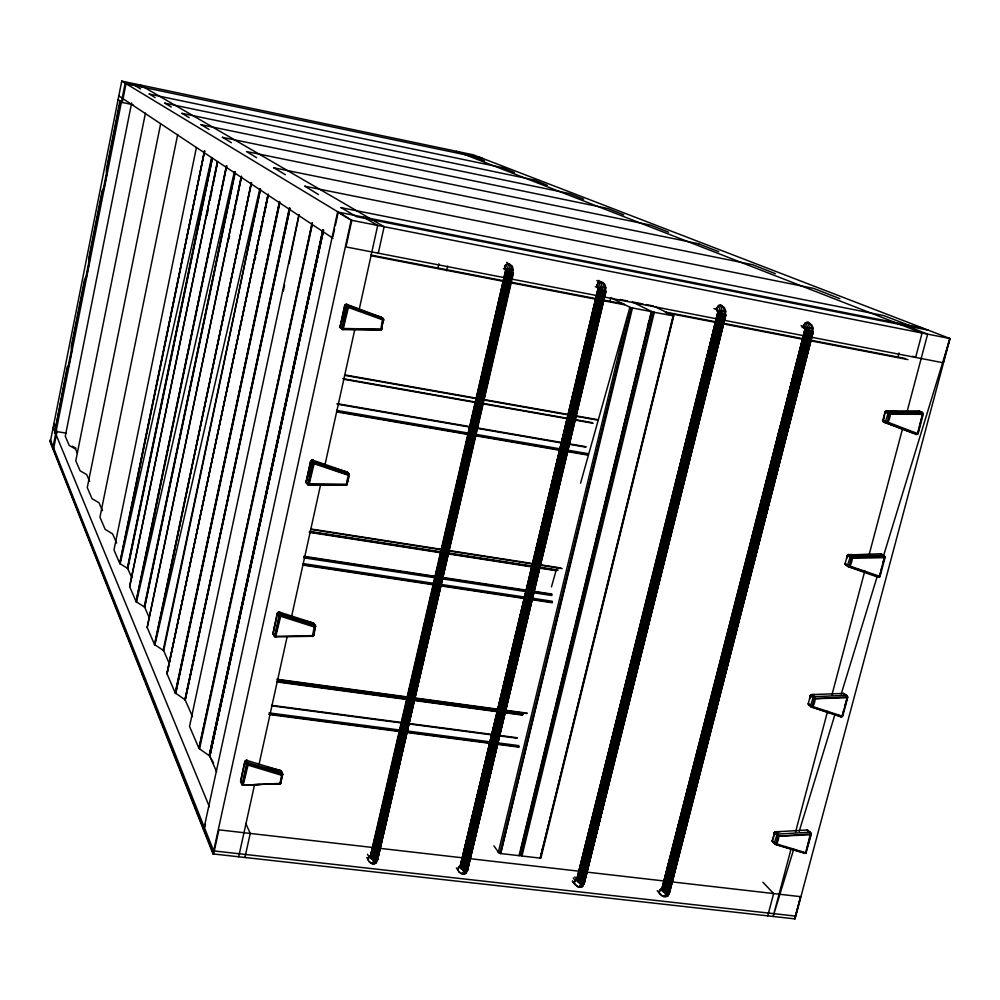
<?xml version="1.0" encoding="UTF-8"?>
<svg xmlns="http://www.w3.org/2000/svg" width="1000" height="1000" viewBox="0 0 1000 1000"><rect width="100%" height="100%" fill="white"/><g stroke="black" fill="none" stroke-linecap="round" stroke-linejoin="round"><path stroke-width="1.5" d="M346.95 305.475L344.725 305.562L340.138 327.225L343.013 329.6L380.062 330.213L381.425 329.562L383.338 318.75L348.338 305.363A1.7 1.625 -52.8 0 0 346.95 305.475L345.575 304.413L346.962 304.288L348.625 306.613L343.013 329.6A1.7 1.625 -50.7 0 1 341.788 328.988L340.138 326.512L344.725 305.562L346.262 304.2L381.262 317.225L383.8 319.525L346.975 306.112M341.788 328.988L346.4 305.963L345.025 304.9M803.688 326.5L804.712 323.35L806.675 325L808.7 330.988L663.512 892.038L661.725 889.725L805.05 329.237L803.7 324.925L805.188 326.112L807.125 330.462L663.512 892.038L666.4 893.662L669.287 893.475L813.188 331.863L812.175 331.188M803.85 324.988L804.312 327.875M456.4 867.987L458.862 871.688L462.388 874.175L465.775 873.425L467.388 870.612L605.913 291.475L605.312 290.887M884.013 419.188L884.963 412.25L886.513 410.975C893.138 412 889.15 419.4 887.7 423.075L886.25 423.25L885.475 421.538L888.475 412.4L921.525 412.15A1.575 1.388 -59.4 0 1 922.55 412.688L923.225 414.35L921.525 412.15L918.812 410.9L886.513 410.975L884.963 412.25L882.85 420.262L883.625 421.962L916.363 434.5L917.575 433.575L922.613 413.462L890.212 413.55L885.3 411.6L897.175 411.512M845.362 564.775L848.375 566.763L878.312 577.288L879.488 576.475L884.525 556.8L852.225 557.438L847.5 555.013L845.113 563.488L845.888 565.138L845.113 563.488L849.388 565.925L880 576.475L885.013 557.65L884.4 555.862L880.788 553.75L847.5 555.013L851.725 554.487M651.938 609.212L584.113 883.825L582.475 886.587L578.938 887.312L575.15 884.825L572.45 881.25M774.65 843.888L772.1 841.075L774.95 831.875L807.25 830.013L811.213 834.362L805.938 853.275L775.812 844.6L774.388 842.688L777.225 834.112L809.6 832.237A1.525 1.3 -46.8 0 1 810.612 832.688L806.413 850.312M844.862 694.45L843.612 693.425L847.312 696.363L843.612 693.425L811.737 694.587L810.225 695.85L808.188 704.175L812.062 707.025L841.888 716.762L847.663 696.637M805.487 853.337L811.162 833.562M662.3 895.638L663.988 896.9L666.287 896.538L667.75 894L811.75 331.775L811.912 327.85L810.487 324.338L807.887 322.175L804.712 323.35M381.9 326.062L381.912 329.087L380.062 330.213M572.487 881.15L577.312 886.587L581.075 886.938L582.475 884.362L724.262 314.725L724.463 310.775L723.188 307.25L720.812 305.113L719.075 305.262L716.712 307.95L716.637 309.738L718.375 311.825M472.95 446.175L377.6 859.638L375.438 860.938L371.413 858.938L370.275 856.612L505.513 271.1C507.05 269.85 502.537 266.8 505.688 264.825L509.087 263.612L512.388 266.375L513.212 269.688L512.625 273.463L375.775 863.263L372.5 864.05L369.175 861.562L366.775 857.6M679.137 469.862L717.925 312.25L716.575 307.887L716.575 309.488M808.462 831.587L807.25 830.013L810.837 833.213M347.488 480.887L347.638 478.038M458.862 871.688L460.725 873.438L464.288 873.763L465.575 871.137L604.188 291.35L604.45 287.325L603.4 283.8L598.6 280.363M597.038 286.137L598.013 282.887L599.55 281.837L602.9 282.5L604.837 284.462L605.812 287.775L605.3 291.512L467.388 870.612L465.575 871.137L461.488 869.137L460.15 866.825L598.375 288.938L597.025 284.513L599.7 290.05L462.762 870.088L601.15 290.55L599.575 284.5L598.013 282.887M369.175 861.562L370.825 863.3L374.225 863.6L375.438 860.938L511.45 273.288L510.9 265.688L506.65 262.325M657.2 890.763L662.387 896.175L667.638 896.2L668.763 893.938L812.763 331.912L813.112 328.25L811.787 324.975L807.887 322.175M383.7 320.175L348.4 307.462L348.488 306.575M314.212 462.863L348.525 474.9C350.462 474.837 347.575 472.425 346.9 471.987L312.15 459.938L310.625 461.287L306.15 481.725L307.688 484.562A1.675 1.587 -39.5 0 0 308.913 485.138L314.125 463.762L314.212 462.863L312.738 462.337M280.775 615.363L315.625 626.213L313.363 623.038L278.85 611.912L277.35 613.25L272.975 633.212L274.425 636.388A1.663 1.538 -33.6 0 0 275.625 636.912L280.675 616.275L280.775 615.363L279.325 614.788M248.125 764.225L282.75 774.075L281.762 772.738L248.1 762.55A1.65 1.5 -30.7 0 0 246.737 762.725L241.938 784.587A1.65 1.5 -30.4 0 0 243.137 785.075L248.038 765.138L248.125 764.225L246.713 763.587M580.475 886.95L582.475 886.587L583.525 884.287L725.312 314.887L725.738 311.188L724.55 307.9L720.812 305.113M773.3 838.95L774.1 832.938L775.6 831.688L780.075 831.675M809.812 698.938L810.225 695.85L811.737 694.587L814.75 694.638M846.8 558.362L847.175 555.662L848.7 554.388C854.862 556.1 851.363 562.95 849.775 566.75L847.862 566.4L847.6 565.112L850.55 556.163L883.363 555.35A1.562 1.363 -54.7 0 1 884.4 555.862M847.175 555.662L852.312 558.288L885.013 557.65L885 556.613M845.888 565.138L845.088 564.175L849.137 566.587L879.587 576.912M847.712 697.45L842.763 716.137L841.888 716.762M913.538 433.137L883.625 421.962L882.825 420.975L887.05 422.925L889.575 413.375M849.137 566.587L851.6 557.25M812.062 707.025L814.475 697.9L810.537 695.225L811.737 694.587C817.438 696.862 814.45 703.275 812.7 707.188L810.837 706.7L810.588 705.45L813.475 696.7L846.062 695.337A1.538 1.325 -50.5 0 1 847.087 695.825M775.825 844.338L778.188 835.413L774.412 832.325L775.6 831.688C780.837 834.425 778.375 840.5 776.438 844.513L774.362 843.337M467.525 869.825L467.388 870.612L466.438 870.2L467.525 869.825L605.913 291.262M166.962 673.637L268.137 194.462L166.962 673.637L175.175 692.887L185.125 699.8L192.537 716.688M241.938 784.587L240.6 781.087L244.862 761.6L246.35 760.275L281.225 770.863L282.725 774.4L280.625 783.662L242.763 785.075L247.387 764.013M276.163 636.962L275.287 636.737L280.012 615.163M270.25 784.125L279.825 784.025L281.975 773.5L280.613 770.5L267.213 767.163M330.938 467.275L346.9 471.987L349.35 475.613L314.125 463.762L314.337 462.062L312.838 460.012L310.625 461.287L306.15 482.425L308.913 485.138L346.012 485.25L347.337 483.738L347.062 484.8L308.6 484.775L313.45 462.663M315.262 628.013L313.837 635.337L312.4 636.512L314.613 624.913L313.363 623.038L302.863 620.188M381.425 329.562L342.738 329.05L347.713 306.375M346.287 484.95L348.525 474.9L346.9 471.987L347.863 473.775L347.512 472.388M380.75 329.875L382.725 318.325M671.875 881.875L800.638 896.663L794.712 918.875L795.45 916.087L213.65 850.9L50.35 439.762L50 441.525L213 853.913L794.987 918.9L950 338.55L473.325 154.825L121.737 81.1L50.362 441.575L144.637 679.725M119.95 100.887L106.425 169.163L106.45 173.438L103.562 187.963L102.2 190.475L88.763 258.275L88.75 262.738L85.887 277.062L84.588 279.3L71.338 346.175L71.287 350.812L68.475 364.95L67.237 366.912L54.575 433.2L67.487 368.05L68.612 366.7L71.9 350.15L71.775 346.375L84.875 280.325L86.062 278.712L89.388 261.925L89.225 258.35L102.5 191.375L103.75 189.488L107.125 172.475L106.925 169.088L120.388 101.175M52.838 447.837L125.162 83.162L143.737 87.062M53.475 449.425L57 431.637L53.837 424.025M133 104.7L122.3 102.475L126.025 83.688L482.512 158.375M206.975 215.613L208.487 207.95M210.012 200.287L212.438 188.025M213.05 184.963L217.613 161.975M131.625 103.012L65.275 436.262L69.237 445.487L75.487 448.988L77.35 453.2M89.637 481.3L86.675 474.588L80.087 470.8L75.788 460.763L145.425 113.138M102.463 510.637L98.987 502.75L92.013 498.65L87.275 487.6L160.6 124.025M228.975 239.05L229.587 236M232.963 219.2L235.413 206.988M236.025 203.938L241.55 176.45M116.638 543.05L112.587 533.875L105.188 529.4L99.95 517.175L177.7 134.462M254.988 260.15L255.613 257.1M256.238 254.05L257.475 247.938M259.975 235.712L263.387 218.912M264.012 215.863L268.375 194.475M131.812 577.775L127.7 568.45L119.812 563.55L113.987 549.95L196.4 147.537M119.712 563.4L204.513 150.738M119.812 563.55L204.625 150.787L120.162 563.837L211.55 157.838M493.9 845.8L498.375 852.2L500.65 853.538L519.062 855.675L519.675 854.675L521.962 856.012L540.275 858.138L542.725 847.975M127.35 568.162L211.938 157.9M127.55 568.3L212.338 158.05M127.8 568.6L212.45 158.112M149.412 618.038L144.6 607.087L136.137 601.688L129.662 586.613L217.375 161.912M217.463 161.9L129.662 586.613M136.137 601.688L226.425 165.787M226.737 165.925L136.525 602L234.4 171.588M283.3 291.125L284.562 285.025M288.988 263.663L299.088 214.838M136.037 601.512L226.55 165.837M144.213 606.775L235.025 171.75L144.6 607.087M144.7 607.263L235.35 171.9M169.237 663.4L163.6 650.55L154.5 644.55L147.162 627.413L241.3 176.475M147.2 627.575L241.388 176.462M259.862 188.637L154.913 644.9L251.363 182.587L154.5 644.55M154.688 644.737L251.562 182.662M163.175 650.2L260.538 188.837L163.713 650.738M167.013 673.825L268.212 194.438M175.175 692.887L279.575 201.488L175.487 693.3L279.488 203.113M175.738 693.487L279.762 203.212M289.363 207.938L185.125 699.8L290.025 208.212L185.25 700.013M272.987 633.888L274.488 635L272.987 633.888L277.35 613.25L279.538 611.987L280.912 614.5L280.675 616.275L315.325 627.337L315.562 625.913L313.363 623.038L315.575 626.638M184.925 699.6L289.65 208.038M213.55 762.962L209.5 755.837L199.025 748.512L189.55 726.462L298.925 214.838M198.888 748.275L312.3 223.012M199.025 748.512L312.05 222.9M199.513 748.962L312.275 224.638M322.8 229.737L209.225 755.625L323.113 229.85L209.725 756.075L323.55 230.062L209.862 756.325L216.637 771.825M209.5 755.837L323.125 229.862M209.725 756.075L323.375 229.975M203.588 830.1L337.612 211.988L922.575 328.038M204.838 827.225L205.475 824.275M332.95 236.5L334.613 228.875M335.275 225.825L338.25 212.113M213 853.913L351.163 220.188L337.612 211.988M346.9 471.987L348.862 473.888L314.113 461.488A1.675 1.587 -40.6 0 0 312.725 461.625L307.688 484.562M238.688 856.775L254.462 785.1M259.175 763.75L287.038 637.175M291.737 615.825L320.613 484.675M324.975 464.85L354.862 329.137M359.225 309.312L377.7 225.438L363.488 217.113M244.925 857.475L250.238 833.438L245.8 823.462M378.3 253.188L384.137 226.713L140.113 84.95M280.312 783.962L282.438 774.375M315.325 626.438L313.137 636.263L275.625 636.912M346.763 484.963L349 474.888M381.225 329.925L383.525 319.613M347.65 482.325L349.225 475.275M437.875 268.337L438.913 263.775M446.637 270.712L447.663 266.15M499.35 299.862L370.575 857.887L506.05 270.95M508.65 291.1L512.913 272.875C513.237 274.363 506.938 272.3 505.513 271.1L371.413 858.938L507.05 272L504.712 266.475L504.738 268.113M507.05 272L372.625 859.875L508.438 272.5L507.062 266.4L505.688 264.825M500.062 296.812L505.35 274L500.087 296.775M368.237 860.225L368.775 857.075L370.962 855.775L378.325 823.875M386.4 788.938L379.025 820.825L383.375 802.625M387.1 785.9L392.362 763.112M393.062 760.075L398.325 737.288M399.025 734.25L405.35 706.912M406.05 703.863L407.45 697.788M408.15 694.75L413.413 671.975M414.113 668.938L419.387 646.15M420.087 643.112L432.362 589.938M433.062 586.9L438.325 564.125M439.038 561.087L453.413 498.8M454.125 495.763L459.387 472.975M460.087 469.938L465.35 447.163M466.05 444.125L478.338 390.95M479.038 387.912L480.438 381.838M481.138 378.8L486.4 356.012M487.1 352.975L492.362 330.2M493.075 327.163L498.338 304.375M370.575 857.887L506.025 271.537M473.65 443.125L491.887 364.087M492.587 361.05L497.837 338.25M498.537 335.2L499.95 329.125M500.65 326.087L506.962 298.725M507.663 295.688L512.913 272.875L377.362 860.413L375.775 863.263L374.225 863.6M513.413 273.238L377.362 860.413L376.637 860.025L377.6 859.638M370.962 855.763L370.275 856.6L377.337 828.438M385.15 795.025L386.562 788.95M387.275 785.913L388.338 781.363M391.175 769.212L392.587 763.138M393.3 760.1L394.363 755.55M375.438 860.938L512.625 273.463M511.45 273.288L374.038 860.588L372.425 862.887M492.65 359.4L493.725 354.85M498.338 335.112L499.762 329.038M503.675 312.35L505.812 303.238M460.575 868.1L597.95 289.113L460.15 866.825L460.575 868.1L598.6 289.575L597.95 289.113L605.913 291.475M598.6 289.575L461.488 869.137L599.7 290.05M470.375 855.188L471.825 849.112M473.638 841.525L474.725 836.975M475.45 833.95L476.9 827.875M477.625 824.85L479.8 815.738M481.613 808.162L483.787 799.062M485.6 791.475L486.688 786.925M487.425 783.888L488.875 777.825M489.6 774.788L490.688 770.238M494.675 753.55L495.763 749M498.663 736.862L500.838 727.763M503.375 717.138L504.837 711.075M506.65 703.487L507.738 698.938M510.637 686.8L511.725 682.25M514.625 670.113L516.8 661.012M518.612 653.438L519.7 648.875M520.425 645.85L521.875 639.775M522.612 636.75L523.7 632.2M526.6 620.062L528.775 610.962M531.675 598.825L533.85 589.725M536.388 579.1L537.837 573.038M539.65 565.45L540.75 560.9M543.65 548.763L544.738 544.212M547.638 532.075L549.812 522.975M551.625 515.388L552.712 510.838M553.438 507.8L554.888 501.737M555.612 498.7L556.7 494.15M559.612 482.013L561.788 472.912M563.6 465.337L565.775 456.225M572.663 427.413L573.75 422.863M576.663 410.725L577.75 406.175M581.375 391L582.825 384.938M584.637 377.35L585.725 372.8M588.625 360.662L589.712 356.112M592.612 343.975L594.8 334.875M596.613 327.287L598.787 318.188L597.6 322.75M600.6 310.6L601.688 306.05M598.362 288.95L460.15 866.812L471.325 821.95M610.125 300.775L610.85 297.738L630.612 307.6L652.075 311.75L632.238 301.887L642.862 303.95M498.375 852.2L500.65 853.538L631.525 307.887L499.812 853.3L498.375 852.2L629.888 307.3L580.562 483.188M472.05 818.925L475.35 805.263M476.075 802.225L480.475 784M481.2 780.975L483.4 771.862M484.125 768.825L486.325 759.712M488.15 752.125L490.35 743.012M493.275 730.875L494.375 726.325M495.1 723.288L496.562 717.212M497.3 714.175L498.4 709.625M500.225 702.038L501.325 697.475M604.188 291.35L464.2 870.788L462.5 873.05M586.587 368.263L587.688 363.713M465.575 871.137L605.3 291.512L466.7 871.075L465.775 873.425L463.988 873.812M500.65 853.538L632.413 308.1M519.062 855.675L651.312 311.762L673.812 315.95L654.825 306.663M520.775 850.125L530 812.188M530.737 809.15L538.112 778.812M538.862 775.775L539.963 771.225M540.7 768.188L548.075 737.85M548.812 734.812L555.087 709.025M555.825 705.987L558.038 696.888M558.775 693.85L565.05 668.062M565.788 665.025L575.013 627.1M575.75 624.062L600.1 523.925M600.837 520.887L610.062 482.962M610.8 479.925L617.062 454.137M617.812 451.1L620.025 442M620.763 438.963L627.025 413.175M627.762 410.138L635.15 379.8M635.887 376.763L636.987 372.212M637.725 369.175L645.113 338.837M645.85 335.8L646.95 331.25M647.688 328.212L651.375 313.038M673.075 315.963L540.275 858.138L673.475 315.725M673.662 316.038L540.887 858.062L540.85 857.138M646.3 603.225L647.425 598.675M649.287 591.1L650.413 586.562M652.275 578.975L653.388 574.438M655.263 566.85L656.375 562.312M657.125 559.275L659.362 550.188M660.113 547.15L662.35 538.062M663.088 535.025L664.587 528.975M670.175 506.238L672.412 497.15M673.162 494.113L675.4 485.025M676.15 481.987L678.388 472.9M716.712 307.95L719.688 313.425L579.637 883.325L581.1 884.013L584.113 883.825L725.812 314.837L584.138 883.037L582.875 883.388M652.688 606.188L654.938 597.112M655.675 594.087L657.925 585.013M658.675 581.975L660.925 572.9M661.675 569.875L663.925 560.8M664.675 557.775L665.8 553.237M667.663 545.675L668.787 541.138M670.662 533.575L671.787 529.025M673.662 521.462L674.788 516.925M676.663 509.363L677.775 504.825M679.65 497.262L680.775 492.725M700.625 412.537L701.75 408M703.625 400.438L704.75 395.9M706.625 388.338L707.75 383.8M717.925 312.25L718.475 312.938L577.275 881.338L576.688 880.062L717.925 312.25L576.688 880.062L579.637 883.325L721.213 313.938L719.375 307.925L717.575 306.3M574.7 876.938L577.1 879.225L576.688 880.062L718.475 312.938L719.688 313.425L578.288 882.375L718.475 312.938L717.663 312.45M583.525 884.287L725.812 314.837L724.262 314.725L581.1 884.013L579.312 886.225M582.475 884.362L725.312 314.887M669.613 891.175L698.9 776.15M699.663 773.125L708.913 736.8M709.688 733.775L710.837 729.237M711.612 726.213L713.925 717.125M714.688 714.1L720.863 689.887M721.625 686.862L725.863 670.212M726.637 667.188L729.725 655.075M731.65 647.513L732.8 642.962M733.575 639.938L735.888 630.862M736.65 627.837L739.737 615.725M743.587 600.588L744.75 596.05M746.675 588.488L747.825 583.938M748.6 580.913L749.75 576.375M758.612 541.562L759.775 537.025M765.55 514.325L766.712 509.787M661.725 889.725L805.062 329.225L662.425 891L661.725 889.725L705.312 721.038M664.538 895.85L666.4 893.662L810.325 331.45L808.612 324.35L806.188 322.325M812.987 331.6L669.287 893.475L667.638 896.2L665.475 896.525M282.725 774.4L281.737 775.325L248.038 765.138L247.037 760.325L245.675 760.5L246.737 762.725M706.087 718.012L712.325 693.812M713.112 690.788L717.4 674.163M718.175 671.137L724.412 646.938M725.188 643.913L726.363 639.375M730.263 624.263L733.375 612.163M734.163 609.138L735.325 604.6M737.275 597.038L738.45 592.5M741.175 581.912L742.337 577.375M744.287 569.825L745.462 565.288M746.237 562.263L747.412 557.725M753.263 535.037L754.425 530.5M807.125 330.462L662.425 891L805.837 329.963L804.9 329.438L813.188 331.863L668.763 893.938M667.75 894L812.763 331.912M810.325 331.45L664.9 892.975L808.7 330.988L805.913 327.925M666.4 893.662L811.75 331.775M897.825 357.463L899.025 352.938M767.75 915.85L773.65 893.562L762.9 882.237M791.162 848.562L773.15 916.45L793.713 849.262M795.562 831.975L827.588 711.287M831.988 694.688L864.8 570.988M869.2 554.388L902.425 429.175M907.225 411.075L927.638 334.137L906.175 325.775L928.175 330.138M843.888 709.725L842.237 716.175L812.3 706.4L808.213 703.512L808.988 705.1M844.638 706.9L847.288 696.988M881.888 567.188L879.562 577.1M882.65 564.3L883.812 559.963M922.738 413.938L917.638 434.275L887.05 422.925M794.712 918.863L800.638 896.663M949.725 338.5L943.238 362.775L811.538 337.238M551.462 586.912L556.525 568.875M647.487 326.55L648.763 322.038M649.625 319.037L651.325 313.025M344.725 305.562L346.1 306.625L340.138 326.512L341.488 327.638L343.787 328.5L381.6 329.188M312.725 461.625L311.462 460.15L312.838 460.012L310.925 460.637L312.188 462.113L310.625 461.287L311.887 462.762L306.15 481.725L307.925 483.675L347.125 484.263M799.2 831.338L834.85 714.862M841.237 693.962L877.337 575.988M883.288 556.575L950 338.55L351.163 220.188M343.512 329.237L343.787 328.5M309.363 484.975L309.625 484.275M276.038 636.95L276.288 636.3L313.488 635.612L313.738 634.888M243.512 785.288L279.938 783.4L280.938 782.463M368.162 858.55L368.988 856.963L371.488 855.65M457.95 870.375L458.713 867.15L460.575 866.25M457.887 868.713L460.188 866.112L458.713 867.15M574.288 883.538L575.075 880.375L577.463 879.075M313.137 636.263L313.488 635.612L312.663 636.287M659.188 893.138L659.987 890.013L662.337 888.737M574.15 881.762L576.512 879.338L574.263 881.9M659.175 891.525L659.925 889.938L662.038 888.888M368.088 858.4L370.475 855.875L368.988 856.963M917.2 434.237L918.088 433.612L923.225 414.35L922.738 413.462M457.8 868.575L460.175 866.075M282.275 773.25L280.613 770.5M659.05 891.388L661.388 888.962M149.113 94.062L502.625 167.688L514.538 172.562M879.112 577.1L879.488 576.475M842.237 716.175L841.112 716.888L811.363 707.05L808.462 704.75M804.075 853A1.512 1.3 -46.4 0 0 805.25 852.825L806.012 851.812L806.35 852.712L804.737 853.388L775.163 844.212L772.387 841.625M879.275 576.475L878.787 576.912A1.55 1.35 -54.1 0 1 877.588 577.062L875.037 575.425M917.312 433.787L916.812 434.225A1.575 1.388 -58.7 0 1 915.612 434.363M315.212 625.288L280.7 613.837A1.663 1.55 -34.2 0 0 279.337 614L274.425 636.388M774.1 832.938L778.037 836.237L810.662 833.913M810.225 695.85L814.338 698.713L847.175 696.912M851.45 558.075L852.225 557.438M884.963 412.25L889.438 414.188L890.212 413.55M279.825 784.025L280.65 783.35M659.987 890.013L661.4 889M576.5 879.312L575.013 880.288L573.225 877.925M164.713 103.162L534.325 179.988L547.425 185.338M181.875 113.35L569.237 193.525L583.6 199.225M200.975 124.675L607.825 208.5L623.775 214.825M222.325 137.338L650.738 225.15L668.55 232.2M273.612 167.75L752.537 264.675L775.4 273.663M304.8 186.238L813.8 288.438L839.887 298.688M340.825 207.6L883.875 315.625L913.85 327.212L356.525 216.713L340.988 207.562M375.35 862.3L376.662 861.95M279.288 783.8L280.025 783.612M345.662 485.087L346.4 484.913M465.112 872.438L466.562 872.113M698.312 243.75L718.737 251.675M778.037 836.237L810.625 834.775L811.112 833.863M814.338 698.713L847.15 697.763L847.625 696.888M507.725 269.088L513.212 269.688M243.137 785.075L259.713 784.5M600.363 287.175L605.812 287.775M720.325 310.6L725.738 311.188M807.75 327.663L813.112 328.25M922.712 414.312L889.438 414.188M372.475 847.475L218.888 829.837L213.625 853.975L145.787 682.625M380.225 848.375L462.45 857.812M470.2 858.7L578.8 871.175M586.55 872.075L664.112 880.987M269.113 712.913L400.163 730.075M406.337 730.875L491.138 741.988M497.3 742.788L518.888 745.625M269.137 714L400.238 731.15M406.4 731.95L491.238 743.05M497.413 743.863L519 746.688M269.062 714.5L400.163 731.637M406.337 732.438L491.175 743.538M497.337 744.338L518.938 747.163M271.575 705.325L401.287 722.438M409 723.462L492.388 734.475M500.112 735.487L517.1 737.725M271.5 705.812L401.213 722.925M408.938 723.95L492.325 734.95M498.5 735.763L517.038 738.213M276.812 679.237L408.15 697.038M414.338 697.875L497.775 709.175M505.5 710.225L527.125 713.15M278.238 679.85L408.013 697.438M414.2 698.275L499.175 709.775M505.35 710.612L526.987 713.55M277.2 681.087L407.125 698.662M413.312 699.5L496.838 710.8M504.575 711.838L523.138 714.35M276.85 681.488L408.263 699.262M412.912 699.887L497.938 711.388M504.125 712.225L522.675 714.737M276.725 681.9L408.137 699.663M412.775 700.288L497.8 711.775M503.988 712.613L522.537 715.125M303.225 563.587L433.9 583.35M440.05 584.275L526.15 597.3M530.763 597.987L552.288 601.25M303.263 564.637L433.988 584.388M440.138 585.312L524.725 598.088M530.875 599.025L552.413 602.275M303.188 565.138L433.913 584.875M440.062 585.8L524.663 598.575M530.812 599.5L552.35 602.762M304 556.312L434.862 576.237M442.562 577.4L527.25 590.288M533.4 591.225L551.888 594.038M303.925 556.812L434.8 576.725M442.5 577.888L527.175 590.775M533.337 591.712L551.812 594.525M303.962 557.85L434.888 577.75M441.037 578.688L525.763 591.562M533.462 592.725L551.938 595.538M311.137 529.012L442.088 549.438M448.263 550.4L533 563.612M539.163 564.575L560.725 567.938M311 529.45L441.95 549.862M448.113 550.812L532.85 564.025M539.012 564.987L562.125 568.587M309.775 531.413L440.863 551.8M448.575 553L531.862 565.962M539.575 567.163L558.075 570.037M309.413 531.9L441.975 552.513M448.15 553.475L532.938 566.663M539.1 567.612L557.6 570.487M309.275 532.325L441.838 552.925M448.013 553.888L532.788 567.062M538.95 568.025L555.913 570.662M57 431.637L66.225 433.137M336.6 410.387L468.45 433.088M476.125 434.4L560.45 448.913M568.112 450.238L588.05 453.663M336.65 411.388L468.55 434.075M476.225 435.387L560.575 449.9M568.25 451.225L588.188 454.65M336.575 411.887L468.488 434.562M476.15 435.887L560.513 450.387M566.65 451.45L588.125 455.138M337.225 403.663L470.8 426.775M476.938 427.837L561.375 442.45M569.062 443.775L585.95 446.7M337.15 404.162L470.725 427.262M476.875 428.325L561.312 442.938M568.987 444.263L585.875 447.188M344.712 374.875L476.863 398.275M483 399.363L569.05 414.588M575.188 415.675L598.237 419.762M344.588 375.325L476.712 398.713M482.863 399.8L568.9 415.025M575.037 416.112L598.088 420.188M342.775 378.625L474.963 401.962M482.65 403.312L567.2 418.237M574.888 419.588L591.8 422.575M344.175 379.35L474.825 402.4M482.512 403.75L567.05 418.663M574.738 420.025L593.175 423.275M620.013 299.513L627.65 301M645.9 304.538L653.5 306.012M503.738 277.525L346.012 246.925L351.812 220.312L121.737 81.1M511.4 279.012L597.15 295.637M603.275 296.825L716.6 318.812M724.25 320.3L803.888 335.75M370.875 255.037L502.762 280.575M510.438 282.05L596.312 298.675M603.987 300.163L623.925 304.012M665.263 312.025L715.713 321.788M723.35 323.263L802.85 338.65M810.487 340.125L905.263 358.475M370.625 255.65L503.713 281.4M509.825 282.587L597.025 299.45M603.138 300.637L624.55 304.775M665.888 312.775L714.912 322.262M722.575 323.738L803.775 339.45M809.912 340.637L907.962 359.6M698.737 243.762L246.475 151.537L256.637 157.688M463.65 154.088L480.662 157.65M724.262 314.725L719.688 313.425M273.75 167.7L285.35 174.713M895.438 425.962L883.625 421.962L882.85 420.262L917.575 433.575M348.4 307.462L346.1 306.625M304.95 186.2L318.387 194.525M314.125 463.762L311.887 462.762M295.35 618.15L299.862 619.375M280.675 616.275L279.012 615.612L277.35 613.25L278.8 614.475L277.638 612.612L279.538 611.987L278.175 612.137L279.337 614M276.288 636.3L274.625 635.625L272.975 633.212M772.9 841.95L772.125 840.425L776.05 843.75L805.825 852.775M248.038 765.138L246.4 764.412L244.862 761.6L247.037 760.325L245.15 760.975L246.213 763.2L244.862 761.6L240.6 781.737L241.425 782.688M243.75 784.688L242.113 783.95L240.6 781.087M851.762 566.975L847.35 565.588L851.712 567.188M362.262 311.163L381.262 317.225L383.338 318.75L381.262 317.225L382.225 318.312M857.55 569.25L873.575 574.913M651.75 311.525L654.287 312.325L521.962 856.012L519.675 854.675L519.675 855.6L651.75 311.525L653.4 312.113L521.125 855.775L519.675 854.675M342.013 328.775L342.738 329.05M473.5 156.4L484.562 160.925M456.5 151.3L922.087 333.038L915.625 357.425L912.75 356.225M660.025 894.412L661.45 895M801.963 327.088L805.438 328.8M240.9 782.312L242.1 782.8M801.087 325.6L803.75 326.75L804.638 328.25L803.838 326.788L804.638 328.25M716.575 307.887L717.588 311.275M273.275 634.475L274.488 635M713.913 308.5L716.637 309.738M307.887 484.45L308.6 484.775M922.55 412.688L918.812 410.9L920.037 412.675L918.812 410.9L922.775 413.275M595.35 286.6L598.913 288.525M885.85 411.138L888.475 412.4M596.825 280.512L601.475 283.812L602.725 291.012L464.2 870.788L601.15 290.55L598.737 287.5M883.1 421.575L885.725 422.863M503.387 268.65L506.675 270.538M72.225 446.213L75.975 448.25M274.6 636.362L275.287 636.737M135.113 85.5L140.475 88.938M149.312 93.912L155.125 97.638M164.862 103.125L171.25 107.05M182.037 113.312L189.137 117.65M201.15 124.637L209.062 129.475M222.525 137.3L231.412 142.725M884.625 556.425L880.788 553.75L882 555.475L880.788 553.75L883.988 555.95L884.5 557.638M242.1 784.65L242.763 785.075M848.05 554.562L850.55 556.163M118.812 95.913L333.025 238.3M118.075 99.612L122.3 102.475M808.5 830.987L807.25 830.013L810.612 832.688M838.8 715.263L840.425 716.575A1.538 1.325 -50 0 0 841.612 716.413M811.087 694.775L813.475 696.7M340.138 327.225L341.488 328.35M719.075 305.262L721.3 307.262L722.825 314.4L581.1 884.013L721.213 313.938L718.587 310.887M774.95 831.875L777.225 834.112M313.363 623.038L314.325 624.763M846.062 695.337L847.15 697.763M507.25 263.75L508.95 265.7L509.988 272.95L374.038 860.588L508.438 272.5L506.2 269.438M306.15 482.425L307.4 483.95M809.6 832.237L810.625 834.775M504.812 266.525L505.812 269.962L504.712 266.475M597.137 284.575L598.088 287.962L597.025 284.513M505.8 269.962L504.862 268.412L505.438 269.562M602.9 282.5L603.812 284.025M598.062 287.95L597.163 286.425L597.712 287.575M281.225 770.863L281.575 772.163M722.312 305.9L723.188 307.4M717.562 311.262L716.712 309.775L717.212 310.887M809.35 322.95L810.188 324.425M314.837 626.475L315.325 627.337M367.488 854.275L368.95 856.888M583.6 882.05L584.138 883.037M348.525 474.9L349.012 475.8M383.05 319.575L383.525 320.513M776.05 843.75L776.438 844.513M812.3 706.4L812.7 707.188M849.388 565.925L849.775 566.75M887.312 422.225L887.7 423.075M53.137 427.55L209.387 806.762M803.7 324.925L803.75 326.75M511.637 265.988L511.688 267.863M669.225 892.688L667.85 893.012L669.287 893.475L669.225 892.688M307.663 483.6L306.45 483.038L307.663 483.6M341.65 328.462L340.438 327.863L341.65 328.462"/></g></svg>
